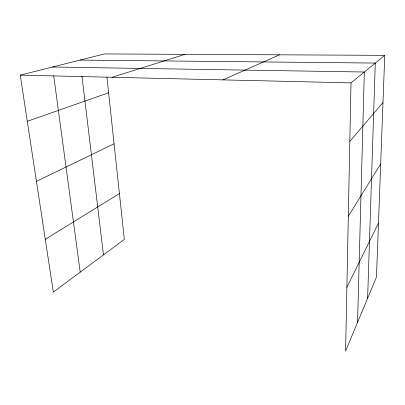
<?xml version="1.0" encoding="UTF-8"?>
<svg xmlns="http://www.w3.org/2000/svg" width="405" height="405" viewBox="0 0 405 405"><rect width="100%" height="100%" fill="white"/><g stroke="black" fill="none" stroke-linecap="round" stroke-linejoin="round"><path stroke-width="0.61" d="M384.75 55.348L351.013 82.873L345.587 351.064L376.463 277.066L384.75 55.348L104.434 53.936L20.25 75.138L53.328 292.111L124.34 239.38L106.925 77.117M357.549 322.405L364.318 72.019L52.513 67.012M367.618 298.262L375.293 63.064L80.028 60.082M346.877 287.317L378.478 223.155M348.315 216.24L380.69 163.954M349.834 141.345L382.983 102.571M45.279 239.299L119.424 193.57M36.44 181.339L114.078 143.8M223.089 79.881L279.435 54.817M27.287 121.297L108.606 92.78M112.134 77.284L184.969 54.341M20.25 75.138L351.013 82.873M53.688 75.689L80.215 272.145M81.972 76.231L103.462 254.882"/></g></svg>
